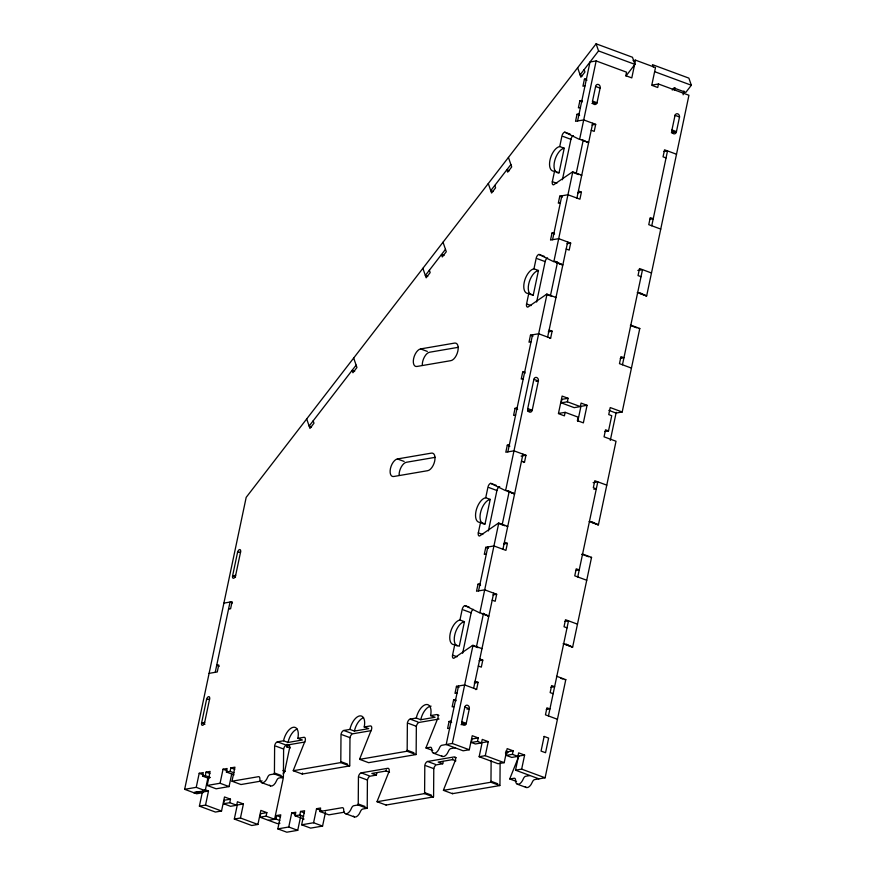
<?xml version="1.0" encoding="UTF-8"?>
<svg xmlns="http://www.w3.org/2000/svg" width="876" height="876" viewBox="0 0 876 876"><rect width="100%" height="100%" fill="white"/><g stroke="black" fill="none" stroke-linecap="round" stroke-linejoin="round"><path stroke-width="1.31" d="M625.968 76.004L634.936 64.386L632.483 57.258L596.107 43.8L246.189 497.349L184.661 789.32L196.235 787.338L199.202 773.289L203.287 772.599L202.542 776.103L205.302 775.632L206.035 772.117L210.12 771.428L207.163 785.465L220.073 783.253L223.041 769.216L227.125 768.515L226.38 772.019L230.125 771.384L230.87 767.869L234.954 767.168L231.998 781.217L258.442 776.683A3.701 1.872 -69.7 0 1 259.865 778.698A7.402 3.745 -69.7 0 0 262.734 782.717A7.402 3.745 -69.7 0 0 267.574 777.373A3.701 1.872 -69.7 0 1 269.994 774.712L274.308 773.968A3.69 1.872 -69.7 0 0 274.429 772.982L274.626 745.706A3.701 1.872 -69.7 0 1 277.418 741.841L283.539 740.789L288.029 742.454L302.34 740.001L297.851 738.348A12.943 6.548 -69.7 0 0 293.285 727.277A12.943 6.548 -69.7 0 0 283.539 740.789M304.99 741.983L286.397 745.169A3.701 1.872 -69.7 0 0 283.616 749.024L283.408 776.3A3.69 1.872 -69.7 0 1 283.287 777.286L278.973 778.03A3.701 1.872 -69.7 0 0 276.553 780.702A7.402 3.745 -69.7 0 1 269.633 785.159M297.851 738.348L303.972 737.296A3.701 1.872 -69.7 0 1 305.275 740.45L293.57 769.697A3.712 1.883 -69.7 0 0 293.274 770.716L340.676 762.602A3.701 1.872 -69.7 0 0 340.797 761.616L341.005 734.34A3.701 1.872 -69.7 0 1 343.786 730.475L349.918 729.423L354.408 731.088L368.708 728.635L364.219 726.97A12.943 6.548 -69.7 0 0 359.653 715.911A12.943 6.548 -69.7 0 0 349.918 729.423M371.358 730.617L352.765 733.792A3.701 1.872 -69.7 0 0 349.984 737.658L349.776 764.934A3.701 1.872 -69.7 0 1 349.655 765.92L302.253 774.045L293.274 770.716M268.472 820.33L275.962 819.038L276.696 815.534L280.78 814.833L277.823 828.882L288.751 827.01L291.708 812.961L295.803 812.26L295.059 815.775L299.8 814.965L300.534 811.45L304.618 810.749L301.662 824.798L313.575 822.75L316.543 808.701L320.627 808.011L319.882 811.515L342.242 807.694A3.701 1.872 -69.7 0 1 343.677 809.698A7.402 3.745 -69.7 0 0 346.546 813.727A7.402 3.745 -69.7 0 0 351.385 808.384A3.701 1.872 -69.7 0 1 353.805 805.712L358.109 804.967A3.712 1.872 -69.7 0 0 358.24 803.982L358.437 776.705A3.701 1.872 -69.7 0 1 361.219 772.84L387.783 768.296A3.701 1.872 -69.7 0 1 389.086 771.46L377.381 800.708A3.723 1.883 -69.7 0 0 377.074 801.726L386.053 805.044L433.456 796.919A3.712 1.872 -69.7 0 0 433.587 795.934L433.784 768.657A3.701 1.872 -69.7 0 1 436.566 764.803L442.698 763.752A12.943 6.548 -69.7 0 1 443.289 761.496M376.921 772.862A12.943 6.548 -69.7 0 0 376.33 775.118L370.198 776.169A3.701 1.872 -69.7 0 0 367.416 780.023L367.219 807.3A3.712 1.872 -69.7 0 1 367.088 808.296L362.784 809.03A3.701 1.872 -69.7 0 0 360.365 811.702A7.402 3.745 -69.7 0 1 353.433 816.158M364.219 726.97L370.34 725.93A3.701 1.872 -69.7 0 1 371.643 729.084L359.937 758.331A3.712 1.883 -69.7 0 0 359.642 759.35L407.044 751.236A3.69 1.872 -69.7 0 0 407.165 750.239L407.373 722.963A3.701 1.872 -69.7 0 1 410.154 719.108L416.286 718.057L420.776 719.722L435.076 717.269L430.587 715.604A12.943 6.548 -69.7 0 0 426.021 704.545A12.943 6.548 -69.7 0 0 416.286 718.057M439.051 719.021L419.133 722.426A3.701 1.872 -69.7 0 0 416.352 726.292L416.144 753.568A3.69 1.872 -69.7 0 1 416.023 754.554L368.621 762.678L359.642 759.35M377.074 801.726L424.477 793.601A3.712 1.872 -69.7 0 0 424.608 792.616L424.805 765.339A3.701 1.872 -69.7 0 1 427.587 761.474L454.151 756.93A3.701 1.872 -69.7 0 1 455.454 760.083L443.749 789.331A3.712 1.883 -69.7 0 0 443.453 790.349L452.432 793.678L499.824 785.553A3.712 1.872 -69.7 0 0 499.955 784.567L500.119 762.744M443.453 790.349L490.845 782.235A3.712 1.872 -69.7 0 0 490.976 781.239L491.129 760.784M206.539 699.541L201.6 722.952A2.77 1.402 -69.7 0 0 202.575 725.317A2.77 1.402 -69.7 0 0 204.666 722.426L209.605 699.015A2.77 1.402 -69.7 0 0 208.619 696.639A2.77 1.402 -69.7 0 0 206.539 699.541L209.605 699.015M237.527 552.471L232.589 575.882A2.77 1.402 -69.7 0 0 233.574 578.259A2.77 1.402 -69.7 0 0 235.655 575.357L240.593 551.946A2.77 1.402 -69.7 0 0 239.619 549.58A2.77 1.402 -69.7 0 0 237.527 552.471L240.593 551.946M215.233 672.308L230.027 602.064L232.425 602.951M199.399 806.139L202.356 792.09L208.488 791.039L205.531 805.088L199.399 806.139L215.408 812.052L221.54 811.001L224.497 796.963L230.487 799.175L229.742 802.69L223.61 803.73L224.355 800.226L230.487 799.175M184.661 789.32L196.629 793.755L202.761 792.703L203.254 790.36M202.761 792.703L199.772 791.597L193.64 792.649L205.214 790.667L207.908 777.888M207.163 785.465L216.142 788.794L229.052 786.582L231.746 773.815M223.61 803.73L230.552 806.303L236.684 805.252L237.429 801.737L243.408 803.96L240.451 817.998L234.319 819.049L237.276 805L243.408 803.96M234.319 819.049L251.784 825.51L257.905 824.458L260.873 810.409L266.851 812.632L266.118 816.136L259.986 817.188L260.73 813.673L266.851 812.632M287.175 744.272L286.682 746.615L290.274 747.94M277.823 828.882L286.802 832.2L297.73 830.328L300.687 816.279M301.662 824.798L310.641 828.116L322.565 826.079L325.522 812.03M481.68 648.733A3.701 1.872 -69.7 0 1 481.975 648.645L472.996 645.327A3.701 1.872 -69.7 0 0 472.383 645.568L453.856 658.281A3.701 1.872 -69.7 0 1 452.553 655.117L454.775 644.583A12.943 6.548 -69.7 0 1 450.209 633.512A12.943 6.548 -69.7 0 1 459.955 620L462.178 609.466A3.701 1.872 -69.7 0 1 464.959 605.601L469.448 607.265M507.127 526.618A3.701 1.872 -69.7 0 1 507.741 526.377L498.762 523.049A3.701 1.872 -69.7 0 0 498.148 523.3L479.621 536.002A3.701 1.872 -69.7 0 1 478.318 532.849L480.541 522.315A12.943 6.548 -69.7 0 1 475.986 511.245A12.943 6.548 -69.7 0 1 485.72 497.732L487.943 487.187A3.701 1.872 -69.7 0 1 490.724 483.333L496.342 485.403M555.373 297.72A3.701 1.872 -69.7 0 1 555.986 297.468L547.007 294.15A3.701 1.872 -69.7 0 0 546.394 294.391L527.867 307.104A3.701 1.872 -69.7 0 1 526.564 303.939L528.775 293.405A12.943 6.548 -69.7 0 1 524.22 282.335A12.943 6.548 -69.7 0 1 533.966 268.822L536.178 258.289A3.701 1.872 -69.7 0 1 538.959 254.423L544.576 256.504M581.138 175.441A3.701 1.872 -69.7 0 1 581.752 175.2L572.773 171.871A3.701 1.872 -69.7 0 0 572.159 172.123L553.632 184.825A3.701 1.872 -69.7 0 1 552.329 181.671L554.552 171.127A12.943 6.548 -69.7 0 1 549.986 160.067A12.943 6.548 -69.7 0 1 559.731 146.544L561.943 136.01A3.701 1.872 -69.7 0 1 564.735 132.156L570.342 134.225M459.955 620L464.444 621.664L459.265 646.247L454.775 644.583M480.541 522.315L485.03 523.968L490.21 499.386L485.72 497.732M532.017 295.081A12.943 6.548 -69.7 0 0 533.265 295.07L538.455 270.487L533.966 268.822M556.851 172.528A12.943 6.548 -69.7 0 0 559.041 172.791L564.221 148.208L559.731 146.555M462.637 653.222L471.157 612.784A3.701 1.872 -69.7 0 1 473.139 609.302M488.403 530.955L496.922 490.516A3.701 1.872 -69.7 0 1 499.703 486.651M536.638 302.045L545.157 261.606A3.701 1.872 -69.7 0 1 547.555 257.873M562.403 179.766L570.922 139.339A3.701 1.872 -69.7 0 1 573.331 135.594M451.14 721.112L449.081 721.463L447.592 728.493L449.64 728.142M455.684 699.464L453.637 699.814L452.158 706.833L454.228 706.483M475.11 681.243L478.099 682.349L476.621 689.379L464.652 684.944L456.473 686.346L454.994 693.376L457.042 693.025M480.048 583.865L478 584.215L476.522 591.234L484.691 589.833L496.67 594.267L495.181 601.286L492.192 600.18M504.401 542.233L507.401 543.35L505.912 550.369L493.944 545.945L485.775 547.336L484.286 554.366L486.333 554.015M509.339 444.855L507.292 445.205L505.813 452.224L513.982 450.833L525.961 455.257L524.483 462.276L523.454 462.451M517.103 407.986L515.066 408.336L513.588 415.355L515.625 415.005M524.757 371.698L522.709 372.048L521.231 379.067L523.279 378.717M549.11 330.066L552.11 331.172L550.632 338.202L538.652 333.767L530.484 335.169L529.005 342.198L531.042 341.848M554.048 232.688L552 233.038L550.522 240.057L558.702 238.655L570.67 243.09L569.192 250.109L566.192 249.003M578.412 191.056L581.401 192.162L579.923 199.191L567.944 194.757L559.775 196.158L558.297 203.188L560.344 202.838M579.069 113.946L577.021 114.296L575.543 121.326L583.723 119.924L595.691 124.348L594.213 131.378L591.223 130.272M581.905 100.488L579.868 100.839L578.379 107.858L580.427 107.507M586.471 78.829L584.423 79.179L582.945 86.209L584.993 85.859M458.52 685.996L446.191 744.523L463.152 750.798L469.273 749.747L472.241 735.709L478.219 737.92L477.486 741.435L471.354 742.476L472.098 738.972L478.219 737.92M478.559 590.884L487.812 546.985M507.861 451.874L532.52 334.818M552.57 239.706L561.823 195.808M577.591 120.976L590.019 61.988L596.151 60.937L626.548 72.182L625.814 75.697L631.793 77.909L635.538 60.17L655.489 67.561L651.755 85.29L657.734 87.501L658.478 83.997L688.941 95.265L646.663 295.869A3.712 1.872 -69.7 0 1 646.105 295.825L639.37 293.329M430.587 715.604L436.719 714.553A3.701 1.872 -69.7 0 1 438.022 717.718L426.305 746.965A3.712 1.872 -69.7 0 0 426.01 747.984L430.324 747.25A3.701 1.872 -69.7 0 1 431.748 749.254A7.402 3.745 -69.7 0 0 434.616 753.283A7.402 3.745 -69.7 0 0 439.456 747.94A3.701 1.872 -69.7 0 1 441.876 745.268L452.312 743.472L472.996 645.327M481.559 613.507L488.293 616.003A3.712 1.883 -69.7 0 0 488.852 616.047L479.873 612.729L498.762 523.049M507.324 491.239L514.059 493.725A3.712 1.883 -69.7 0 0 514.617 493.768L505.638 490.45L547.007 294.15M555.57 262.329L562.304 264.826A3.701 1.872 -69.7 0 0 562.852 264.87L553.873 261.541L572.773 171.871M582.08 139.602L588.07 142.547A3.712 1.883 -69.7 0 0 588.617 142.591L579.638 139.273L596.151 60.937M476.489 646.685L483.53 613.266M502.189 524.68L509.197 491.458M550.544 295.234L557.552 262.012M576.178 173.612L583.142 140.565M464.827 707.096L461.652 722.163C460.875 724.759 465.419 726.795 466.141 723.817L469.317 708.75A2.77 2.3 80.3 0 0 467.62 705.289A2.77 2.3 80.3 0 0 464.827 707.096L469.317 708.75L466.974 709.155M533.889 379.33L527.724 408.588L532.214 410.253L538.379 380.983A2.77 2.289 80.4 0 0 536.692 377.523A2.77 2.289 80.4 0 0 533.9 379.33L538.379 380.983L536.046 381.389M473.631 688.273L493.67 593.162M502.923 549.263L522.961 454.151M547.631 337.096L567.681 241.984M576.923 198.085L592.702 123.242M597.016 102.755L600.137 87.972A2.77 2.3 80.3 0 0 598.439 84.501A2.77 2.3 80.3 0 0 595.647 86.308L592.526 101.101L597.016 102.755L592.351 103.554M479.796 659.004L482.785 660.11L481.307 667.14L478.318 666.023M471.354 742.476L475.394 743.976L481.515 742.925L482.26 739.41L488.25 741.622L485.282 755.67L479.15 756.722L482.118 742.673L488.25 741.622M561.231 402.85L561.976 399.336L568.097 398.295L567.363 401.799L561.231 402.85L574.207 407.647L580.328 406.595L581.073 403.091L587.062 405.303L583.361 422.867L577.372 420.644L578.116 417.14L565.14 412.333L559.008 413.384M565.14 412.333L564.396 415.848L558.417 413.636L562.118 396.072L568.097 398.295M479.15 756.722L498.072 763.719L504.193 762.668L507.16 748.619L513.139 750.841L512.405 754.345L506.273 755.397L507.018 751.882L513.139 750.841M577.755 421.4L580.93 406.355L587.062 405.303M506.273 755.397L511.759 757.422L517.891 756.382L518.636 752.867L524.615 755.079L521.658 769.128L515.526 770.179L518.482 756.13L524.615 755.079M674.41 90.206L674.958 87.644M548.453 715.944L568.502 620.843L564.998 621.434M577.755 576.945L597.793 481.833L593.129 482.632M604.845 431.54L608.524 430.904L611.733 415.695L608.743 414.589L610.222 407.559L622.19 411.994L639.787 328.467L630.808 325.149A3.712 1.872 -69.7 0 0 630.348 325.303M622.464 364.766L642.502 269.666L637.837 270.465M651.755 225.767L667.523 150.924L664.03 151.526M610.298 440.376L616.222 412.289M683.127 94.794L683.937 90.973M525.315 786.714A7.402 3.745 -69.7 0 0 532.247 782.257A3.701 1.872 -69.7 0 1 534.667 779.585L545.102 777.8L565.787 679.645L556.808 676.327A3.712 1.872 -69.7 0 0 556.501 676.414M565.37 644.506L572.105 647.003A3.712 1.883 -69.7 0 0 572.652 647.046L591.552 557.377L582.573 554.059A3.712 1.872 -69.7 0 0 582.113 554.212M591.136 522.238L597.87 524.724A3.712 1.883 -69.7 0 0 598.428 524.779L616.025 441.252L604.057 436.828L605.535 429.798L608.524 430.904M518.899 756.032L510.117 777.965A3.712 1.872 -69.7 0 0 509.821 778.983L516.555 781.48M356.127 365.15L309.14 426.054L311.538 426.94M445.479 249.342L425.342 275.447L427.729 276.323M510.883 164.557L490.746 190.661L493.144 191.548M596.107 43.8L598.549 50.928L580.098 74.854L582.485 75.741M672.253 90.042L673.863 87.961L685.831 92.385L691.339 85.246L688.886 78.128L652.445 64.638L653.255 67.014M633.085 60.597L635.538 60.17M652.346 85.049L658.478 83.997M592.067 103.456L595.516 102.864M592.012 124.983L595.691 124.348M671.531 132.451L676.436 131.619L671.947 129.955M671.388 132.791L674.838 132.199M577.722 192.797L581.401 192.162M649.554 219.372L653.233 218.737L650.244 217.631L648.766 224.661L660.734 229.085M566.991 243.714L570.67 243.09M420.579 348.922L454.633 343.085A9.242 4.676 -69.7 0 1 457.885 350.991A9.242 4.676 -69.7 0 1 450.932 360.638L416.877 366.475A9.242 4.676 -69.7 0 1 413.625 358.569A9.242 4.676 -69.7 0 1 420.579 348.922L427.313 351.407M458.378 347.301L429.558 352.24A9.242 4.676 -69.7 0 0 422.287 365.183M548.277 331.829L552.11 331.172M549.602 338.377L550.632 338.202M620.263 358.383L623.942 357.747L620.953 356.641L619.474 363.66L631.443 368.095M527.549 411.052L532.214 410.253A2.77 2.31 80.2 0 1 529.411 412.059A2.77 2.31 80.2 0 1 527.724 408.588M622.19 411.994L616.058 413.045L608.875 410.384M397.386 458.958L431.441 453.122A9.242 4.676 -69.7 0 1 434.704 461.028A9.242 4.676 -69.7 0 1 427.74 470.675L393.696 476.511A9.242 4.676 -69.7 0 1 390.433 468.605A9.242 4.676 -69.7 0 1 397.386 458.958L404.132 461.444M435.186 457.338L406.376 462.276A9.242 4.676 -69.7 0 0 399.095 475.219M521.111 456.089L525.961 455.257M593.862 489.279L596.315 488.852L593.326 487.746L594.804 480.727L606.772 485.151M235.655 575.357L232.589 575.882L235.589 576.988M503.722 543.974L507.401 543.35M223.895 603.115L232.074 601.713L230.596 608.743L228.548 609.094M575.554 570.55L579.233 569.915L576.233 568.809L574.755 575.839L586.734 580.262M492.991 594.892L496.67 594.267M209.101 673.359L217.27 671.958L218.748 664.928L216.711 665.278L219.274 666.231M479.117 660.745L482.785 660.11M204.666 722.426L201.6 722.952L204.973 724.2M474.266 683.006L478.099 682.349M475.602 689.554L476.621 689.379M550.949 687.31L554.628 686.685L551.628 685.58L550.15 692.598L553.139 693.704M546.263 709.56L549.942 708.925L546.942 707.819L545.463 714.838L557.432 719.273M461.553 724.189L466.229 723.39L461.74 721.725M461.028 724.693L466.141 723.817M262.132 780.91L240.977 784.535L231.998 781.217M455.17 747.852L450.855 748.586A3.701 1.872 -69.7 0 0 448.435 751.258A7.402 3.745 -69.7 0 1 441.515 755.714M389.513 772.249L386.141 771L371.84 773.453L376.33 775.118M455.881 760.883L452.509 759.634L438.208 762.087L442.698 763.752M505.386 753.01L507.839 752.593M509.821 778.983L514.124 778.249A3.701 1.872 -69.7 0 1 515.559 780.253A7.402 3.745 -69.7 0 0 518.428 784.283A7.402 3.745 -69.7 0 0 523.268 778.939A3.701 1.872 -69.7 0 1 525.688 776.267L529.991 775.534M279.948 823.221L277.451 823.648L259.986 817.188M344.334 812.194L328.861 814.844L319.882 811.515M598.549 50.928L634.936 64.386M654.898 71.766L691.339 85.246M584.423 79.179L586.997 80.132M595.614 86.461L600.104 88.126M579.868 100.839L582.43 101.791M577.021 114.296L579.594 115.249M676.502 154.242L664.534 149.818L663.055 156.837L666.045 157.954M563.071 136.426L570.922 139.339M573.276 172.539L578.894 174.609M554.552 171.127L559.041 172.791M552.329 181.671L556.818 183.325M509.427 170.732L506.854 169.78L507.675 172.156L511.704 166.933L508.43 157.439M559.775 196.158L562.337 197.111M552 233.038L554.574 233.98M651.481 272.983L639.513 268.549L638.035 275.579L641.024 276.685M646.663 295.869L637.684 292.551A3.712 1.872 -69.7 0 1 637.257 292.54M537.306 258.705L545.157 261.606M444.012 255.507L441.449 254.566L442.26 256.942L446.289 251.719L443.026 242.214M546.394 294.391L552 296.471M631.322 325.806L636.929 327.887M528.775 293.405L533.265 295.07M526.564 303.939L531.053 305.604M530.484 335.169L533.046 336.121M522.709 372.048L525.282 372.99M567.363 401.799L580.328 406.595M515.066 408.336L517.628 409.278M354.67 371.325L352.097 370.373L352.918 372.749L356.948 367.526L353.674 358.021M507.292 445.205L509.865 446.158M521.483 461.17L524.483 462.276M598.428 524.779L589.438 521.45A3.712 1.883 -69.7 0 1 589.154 521.472M489.06 487.603L496.922 490.516M499.276 523.717L504.883 525.786M581.96 554.3L588.694 556.797M478.318 532.849L482.807 534.502M485.775 547.336L488.337 548.288M478 584.215L480.563 585.157M577.481 624.161L565.502 619.726L564.024 626.756L567.024 627.862M572.652 647.046L563.673 643.729A3.712 1.883 -69.7 0 1 563.126 643.674M463.295 609.882L471.157 612.784M472.383 645.568L478 647.649M560.684 678.232L562.929 679.064M452.553 655.117L457.042 656.781M456.473 686.346L459.046 687.299M453.637 699.814L456.21 700.756M437.836 714.969L438.964 715.385M449.081 721.463L451.644 722.415M505.704 751.137L507.949 751.969M477.486 741.435L481.515 742.925M512.405 754.345L517.891 756.382M410.154 719.108L418.005 722.01M408.49 723.379L416.352 726.292M452.312 743.472L469.273 749.747M485.282 755.67L504.193 762.668M521.658 769.128L545.102 777.8M515.526 770.179L538.97 778.852M455.279 757.346L456.396 757.762M426.01 747.984L432.744 750.469M433.478 753.174L442.457 756.492M517.278 784.173L526.257 787.491M407.165 750.239L413.899 752.736M490.976 781.239L497.71 783.735M407.044 751.236L416.023 754.554M490.845 782.235L499.824 785.553M343.786 730.475L351.637 733.376M427.587 761.474L435.449 764.387M342.122 734.756L349.984 737.658M425.933 765.755L433.784 768.657M340.797 761.616L347.531 764.102M424.608 792.616L431.342 795.101M340.676 762.602L349.655 765.92M424.477 793.601L433.456 796.919M277.418 741.841L285.269 744.753M361.219 772.84L369.081 775.753M275.754 746.122L283.616 749.024M359.565 777.122L367.416 780.023M282.948 770.464L285.346 771.351M274.429 772.982L281.163 775.468M358.24 803.982L364.974 806.467M274.308 773.968L283.287 777.286M358.109 804.967L367.088 808.296M281.262 777.417L283.266 778.151L274.593 819.279L266.118 816.136M230.87 767.869L234.713 769.292M261.596 782.618L270.575 785.936M345.396 813.618L354.375 816.936M230.125 771.384L233.98 772.807M223.041 769.216L226.884 770.639M226.38 772.019L234.078 774.866M316.543 808.701L321.667 810.607M206.035 772.117L209.89 773.541M199.202 773.289L203.046 774.712M205.302 775.632L210.426 777.538M300.534 811.45L304.388 812.873M202.542 776.103L208.959 778.479M220.073 783.253L229.052 786.582M299.8 814.965L303.644 816.388M291.708 812.961L295.562 814.384M295.059 815.775L304.038 819.093M313.575 822.75L322.565 826.079M276.696 815.534L280.55 816.958M204.754 789.648L208.488 791.039M196.235 787.338L205.214 790.667M275.962 819.038L279.805 820.462M229.742 802.69L236.684 805.252M288.751 827.01L297.73 830.328M205.531 805.088L221.54 811.001M240.451 817.998L257.905 824.458M564.735 132.156L579.091 139.229A3.712 1.883 -69.7 0 0 579.638 139.273M640.126 292.869L646.105 295.825M555.121 261.278L562.304 264.826M538.959 254.423L553.325 261.497A3.701 1.872 -69.7 0 0 553.873 261.541M591.891 521.778L597.87 524.724M508.08 490.779L514.059 493.725M490.724 483.333L505.08 490.407A3.712 1.883 -69.7 0 0 505.638 490.45M566.126 644.057L572.105 647.003M483.508 613.638L488.293 616.003M464.959 605.601L479.314 612.674A3.712 1.883 -69.7 0 0 479.873 612.729M584.128 69.631L584.938 72.007L580.908 77.23L577.645 67.726M494.776 185.438L495.597 187.814L491.567 193.038L488.293 183.533M429.371 270.224L430.182 272.6L426.152 277.823L422.889 268.319M313.17 420.83L313.991 423.207L309.962 428.43L306.688 418.925M555.942 171.893A12.943 6.548 -69.7 0 1 555.329 158.676A12.943 6.548 -69.7 0 1 564.221 148.208M530.823 294.654A12.943 6.548 -69.7 0 1 529.323 281.678A12.943 6.548 -69.7 0 1 538.455 270.487M485.03 523.968A12.943 6.548 -69.7 0 1 480.475 512.909A12.943 6.548 -69.7 0 1 490.21 499.386M457.086 645.973A12.943 6.548 -69.7 0 1 455.224 633.14A12.943 6.548 -69.7 0 1 464.444 621.664M302.253 774.045A3.712 1.883 -69.7 0 1 302.548 773.026M354.408 731.088A12.943 6.548 -69.7 0 1 363.54 717.718M288.029 742.454A12.943 6.548 -69.7 0 1 297.172 729.084M420.776 719.722A12.943 6.548 -69.7 0 1 431.091 706.144M674.958 115.654A2.77 2.3 80.3 0 1 677.761 113.847A2.77 2.3 80.3 0 1 679.447 117.307M597.049 102.602A2.77 2.3 80.3 0 1 594.246 104.408A2.77 2.3 80.3 0 1 592.559 100.937M386.349 769.905A12.943 6.548 -69.7 0 1 386.141 771M386.053 805.044A3.723 1.883 -69.7 0 1 386.185 804.529M452.717 758.539A12.943 6.548 -69.7 0 1 452.509 759.634M452.432 793.678A3.712 1.883 -69.7 0 1 452.553 793.163M565.173 679.896A3.712 1.872 -69.7 0 1 565.787 679.645M590.939 557.618A3.712 1.872 -69.7 0 1 591.552 557.377M639.173 328.719A3.712 1.872 -69.7 0 1 639.787 328.467M286.923 747.261A2.77 1.402 -69.7 0 1 288.97 745.345A2.77 1.402 -69.7 0 1 289.671 747.721L284.744 771.132A2.77 1.402 -69.7 0 1 283.255 773.749M544.138 736.431L541.061 751.071L545.551 752.725L548.628 738.096L544.138 736.431M675.035 115.325L671.881 130.283A2.77 2.3 80.3 0 0 673.567 133.743A2.77 2.3 80.3 0 0 676.371 131.947L679.524 116.979L675.035 115.325"/></g></svg>
